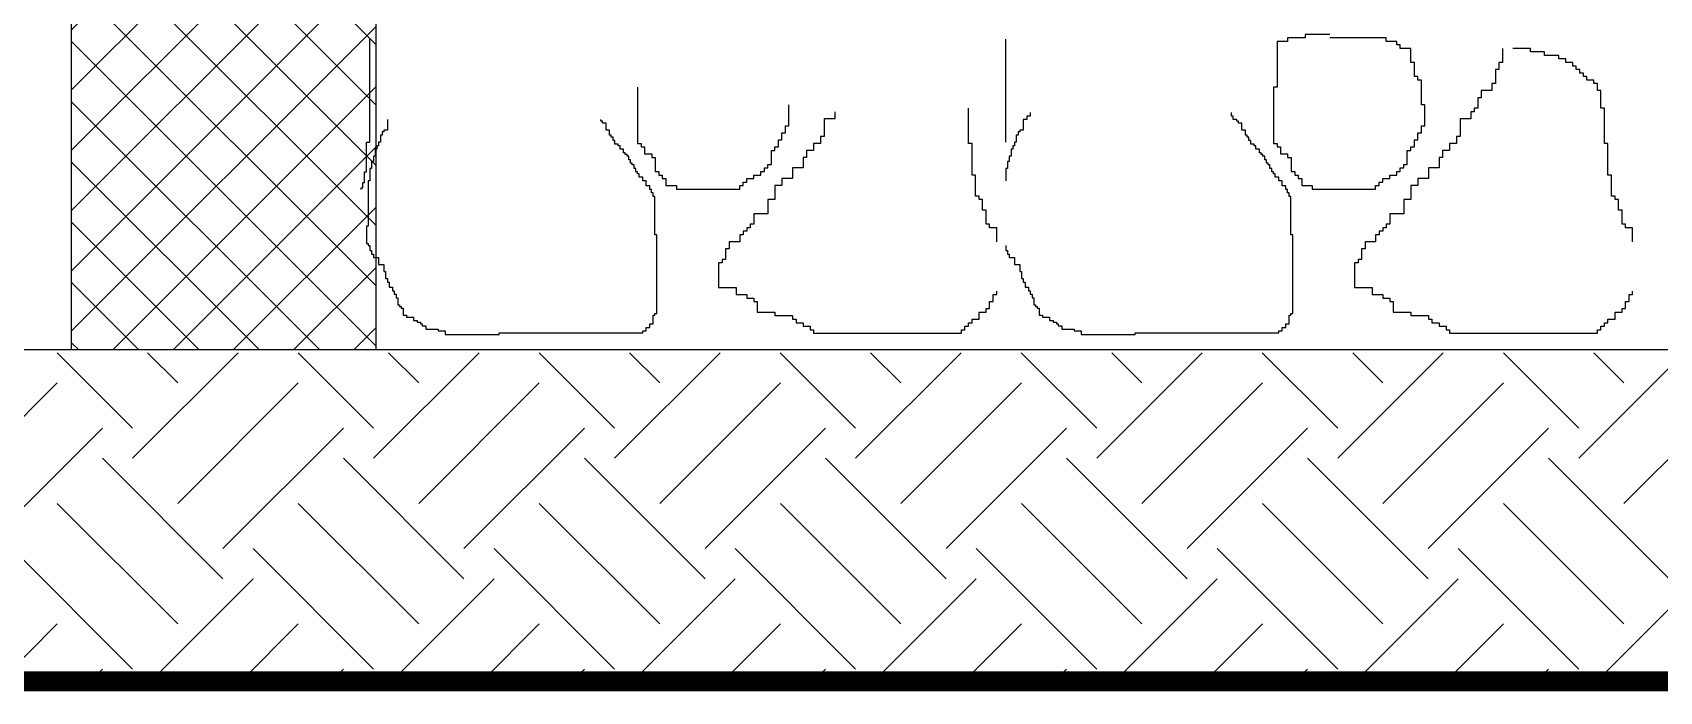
# Model space of a CAD drawing. Extents: x 250879 to 348495, y -51522 to -9360.
# Drawn here: x 289390.6 to 289633, y -50778.1 to -50679.9 of the extents above; entities that cross this region are included whole.
import ezdxf

# ---------------------------------------------------------------- set-up
doc = ezdxf.new("R2010")
doc.units = 0
doc.layers.add('int fram for glaz& landscap obj.', color=252, linetype='CONTINUOUS', lineweight=15)
doc.layers.add('VIS', color=8, linetype='CONTINUOUS', lineweight=18)
doc.layers.add('WALL', color=7, linetype='CONTINUOUS')

msp = doc.modelspace()

# ---------------------------------------------------------------- hatches: boundary and pattern name
at = {"layer": 'int fram for glaz& landscap obj.'}
h = msp.add_hatch(dxfattribs=at)
h.set_pattern_fill('EARTH', color=256, scale=4, angle=45, style=0)
h.set_pattern_definition([(45, (3846.794, -30138.158), (4e-15, 35.9210245), [25.4, -25.4]), (45, (3840.06, -30131.423), (4e-15, 35.9210245), [25.4, -25.4]), (45, (3833.324, -30124.688), (4e-15, 35.9210245), [25.4, -25.4]), (135, (3833.324, -30120.198), (-35.9210245, 4e-15), [25.4, -25.4]), (135, (3840.06, -30113.463), (-35.9210245, 4e-15), [25.4, -25.4]), (135, (3846.794, -30106.727), (-35.9210245, 4e-15), [25.4, -25.4])])
h.paths.add_polyline_path([(289678.89898, -50727.60451), (289238.4221, -50727.60451), (289238.4221, -50776.59637), (289678.89898, -50776.59637)])
h.paths.add_polyline_path([(290016.48973, -50776.59637), (290016.48973, -50727.60451), (289678.89898, -50727.60451), (289678.89898, -50776.59637)])
edge = h.paths.add_edge_path()
edge.add_line((289022.473, -50677.60451), (289046.01032, -50776.59637))
edge.add_line((289046.01032, -50776.59637), (289238.4221, -50776.59637))
edge.add_line((289238.4221, -50776.59637), (289238.4221, -50727.60451))
edge.add_line((289238.4221, -50727.60451), (289088.4221, -50727.60451))
edge.add_line((289088.4221, -50727.60451), (289088.4221, -50759.66028))
edge.add_line((289088.4221, -50759.66028), (289068.4221, -50759.66028))
edge.add_line((289068.4221, -50759.66028), (289068.4221, -50696.69284))
edge.add_arc((289052.83112, -50696.69284), 15.59098, -344.7979301, 0, ccw=False)
edge.add_line((289067.87653, -50692.60451), (289068.4221, -50692.60451))
edge.add_line((289068.4221, -50692.60451), (289068.4221, -50677.60451))
edge.add_line((289068.4221, -50677.60451), (289022.473, -50677.60451))
at = {"layer": 'VIS', "ltscale": 0.0001}
h = msp.add_hatch(dxfattribs=at)
h.set_pattern_fill('ANSI37', color=256, scale=2, style=0)
h.set_pattern_definition([(135, (638184.166, -27587.618), (4.49012806, 4.49012806), []), (45, (638184.166, -27587.618), (4.49012806, -4.49012806), [])])
h.paths.add_polyline_path([(289441.78904, -50648.17295), (289396.34286, -50648.17295), (289396.34286, -50727.14584), (289441.78904, -50727.14584)])

# ---------------------------------------------------------------- linework, layer by layer
at = {"layer": 'WALL', "linetype": 'Continuous'}
for p, q in [((289440.85366, -50696.24019), (289440.85366, -50680.87491)), ((289535.62966, -50696.24019), (289535.62966, -50680.87491)), ((289577.63578, -50681.20717), (289576.06112, -50681.20717)), ((289576.06112, -50681.20717), (289576.06112, -50688.01963)), ((289580.25828, -50680.68283), (289577.63578, -50680.68283)), ((289577.63578, -50680.68283), (289577.63578, -50681.20717)), ((289583.93055, -50680.15899), (289580.25828, -50680.15899)), ((289580.25828, -50680.15899), (289580.25828, -50680.68283)), ((289592.32391, -50680.68283), (289583.93055, -50680.68283)), ((289592.32391, -50681.20717), (289592.32391, -50680.68283)), ((289593.8976, -50681.20717), (289592.32391, -50681.20717)), ((289593.8976, -50681.73102), (289593.8976, -50681.20717)), ((289594.42249, -50681.73102), (289593.8976, -50681.73102)), ((289594.42249, -50682.25487), (289594.42249, -50681.73102)), ((289595.99618, -50682.25487), (289594.42249, -50682.25487)), ((289595.99618, -50684.35123), (289595.99618, -50682.25487)), ((289609.6355, -50682.25487), (289609.6355, -50684.35123)), ((289613.83266, -50682.25487), (289611.2092, -50682.25487)), ((289613.83266, -50682.7792), (289613.83266, -50682.25487)), ((289615.93124, -50682.7792), (289613.83266, -50682.7792)), ((289615.93124, -50683.30305), (289615.93124, -50682.7792)), ((289618.02982, -50683.30305), (289615.93124, -50683.30305)), ((289618.02982, -50683.82738), (289618.02982, -50683.30305)), ((289619.07863, -50683.82738), (289618.02982, -50683.82738)), ((289619.07863, -50684.35123), (289619.07863, -50683.82738)), ((289596.52106, -50684.35123), (289595.99618, -50684.35123)), ((289596.52106, -50686.4476), (289596.52106, -50684.35123)), ((289597.04595, -50686.4476), (289596.52106, -50686.4476)), ((289597.04595, -50686.97145), (289597.04595, -50686.4476)), ((289609.11158, -50685.39942), (289608.58669, -50685.39942)), ((289608.58669, -50685.39942), (289608.58669, -50687.4953)), ((289609.6355, -50684.35123), (289609.11158, -50684.35123)), ((289609.11158, -50684.35123), (289609.11158, -50685.39942)), ((289620.12744, -50684.35123), (289619.07863, -50684.35123)), ((289620.12744, -50684.87508), (289620.12744, -50684.35123)), ((289620.65232, -50684.87508), (289620.12744, -50684.87508)), ((289620.65232, -50685.39942), (289620.65232, -50684.87508)), ((289621.1772, -50685.39942), (289620.65232, -50685.39942)), ((289621.1772, -50685.92327), (289621.1772, -50685.39942)), ((289621.70113, -50685.92327), (289621.1772, -50685.92327)), ((289621.70113, -50686.4476), (289621.70113, -50685.92327)), ((289622.22601, -50686.4476), (289621.70113, -50686.4476)), ((289622.22601, -50686.97145), (289622.22601, -50686.4476)), ((289480.7612, -50688.01963), (289480.7612, -50696.40413)), ((289576.06112, -50688.01963), (289575.5372, -50688.01963)), ((289575.5372, -50688.01963), (289575.5372, -50696.40413)), ((289597.56987, -50686.97145), (289597.04595, -50686.97145)), ((289597.56987, -50690.63985), (289597.56987, -50686.97145)), ((289608.06181, -50688.54348), (289606.48811, -50688.54348)), ((289606.48811, -50688.54348), (289606.48811, -50689.59167)), ((289608.58669, -50687.4953), (289608.06181, -50687.4953)), ((289608.06181, -50687.4953), (289608.06181, -50688.54348)), ((289623.27578, -50686.97145), (289622.22601, -50686.97145)), ((289623.27578, -50687.4953), (289623.27578, -50686.97145)), ((289623.79971, -50687.4953), (289623.27578, -50687.4953)), ((289623.79971, -50688.54348), (289623.79971, -50687.4953)), ((289624.32459, -50688.54348), (289623.79971, -50688.54348)), ((289624.32459, -50691.1637), (289624.32459, -50688.54348)), ((289503.31876, -50693.78392), (289503.31876, -50690.63985)), ((289530.07348, -50696.40413), (289530.07348, -50691.1637)), ((289598.09476, -50690.63985), (289597.56987, -50690.63985)), ((289598.09476, -50693.78392), (289598.09476, -50690.63985)), ((289605.96323, -50691.1637), (289605.4393, -50691.1637)), ((289605.4393, -50691.1637), (289605.4393, -50691.68755)), ((289606.48811, -50689.59167), (289605.96323, -50689.59167)), ((289605.96323, -50689.59167), (289605.96323, -50691.1637)), ((289624.84948, -50691.1637), (289624.32459, -50691.1637)), ((289624.84948, -50696.40413), (289624.84948, -50691.1637)), ((289443.45985, -50692.85457), (289443.45985, -50694.41738)), ((289475.2667, -50693.11504), (289475.2667, -50692.85457)), ((289475.5277, -50693.11504), (289475.2667, -50693.11504)), ((289475.5277, -50693.37551), (289475.5277, -50693.11504)), ((289476.04875, -50693.37551), (289475.5277, -50693.37551)), ((289476.04875, -50694.41738), (289476.04875, -50693.37551)), ((289502.79387, -50694.8321), (289502.79387, -50693.78392)), ((289502.79387, -50693.78392), (289503.31876, -50693.78392)), ((289510.13842, -50692.73573), (289508.56472, -50692.73573)), ((289508.56472, -50692.73573), (289508.56472, -50695.35595)), ((289510.13842, -50691.68755), (289510.13842, -50692.73573)), ((289538.75786, -50692.85457), (289538.23585, -50692.85457)), ((289538.23585, -50692.85457), (289538.23585, -50694.41738)), ((289539.2789, -50692.33363), (289538.75786, -50692.33363)), ((289538.75786, -50692.33363), (289538.75786, -50692.85457)), ((289539.2789, -50691.81269), (289539.2789, -50692.33363)), ((289569.26065, -50692.33363), (289569.26065, -50691.81269)), ((289569.52166, -50692.33363), (289569.26065, -50692.33363)), ((289569.52166, -50692.85457), (289569.52166, -50692.33363)), ((289570.0427, -50692.85457), (289569.52166, -50692.85457)), ((289570.0427, -50693.11504), (289570.0427, -50692.85457)), ((289570.30371, -50693.11504), (289570.0427, -50693.11504)), ((289570.30371, -50693.37551), (289570.30371, -50693.11504)), ((289570.82475, -50693.37551), (289570.30371, -50693.37551)), ((289570.82475, -50694.41738), (289570.82475, -50693.37551)), ((289597.56987, -50694.8321), (289597.56987, -50693.78392)), ((289597.56987, -50693.78392), (289598.09476, -50693.78392)), ((289604.91442, -50692.73573), (289603.34073, -50692.73573)), ((289603.34073, -50692.73573), (289603.34073, -50695.35595)), ((289605.4393, -50691.68755), (289604.91442, -50691.68755)), ((289604.91442, -50691.68755), (289604.91442, -50692.73573)), ((289440.33165, -50700.66768), (289440.33165, -50696.24019)), ((289440.33165, -50696.24019), (289440.85366, -50696.24019)), ((289442.41776, -50696.24019), (289442.15675, -50696.24019)), ((289442.15675, -50696.24019), (289442.15675, -50696.76113)), ((289442.6778, -50695.19831), (289442.41776, -50695.19831)), ((289442.41776, -50695.19831), (289442.41776, -50696.24019)), ((289442.9388, -50694.67785), (289442.6778, -50694.67785)), ((289442.6778, -50694.67785), (289442.6778, -50695.19831)), ((289443.45985, -50694.41738), (289442.9388, -50694.41738)), ((289442.9388, -50694.41738), (289442.9388, -50694.67785)), ((289476.57076, -50694.41738), (289476.04875, -50694.41738)), ((289476.57076, -50695.19831), (289476.57076, -50694.41738)), ((289476.8308, -50695.19831), (289476.57076, -50695.19831)), ((289476.8308, -50695.45878), (289476.8308, -50695.19831)), ((289477.0918, -50695.45878), (289476.8308, -50695.45878)), ((289477.0918, -50695.97972), (289477.0918, -50695.45878)), ((289477.3528, -50695.97972), (289477.0918, -50695.97972)), ((289477.3528, -50696.50066), (289477.3528, -50695.97972)), ((289501.74506, -50696.92798), (289501.74506, -50695.8798)), ((289501.74506, -50695.8798), (289502.26995, -50695.8798)), ((289502.26995, -50695.8798), (289502.26995, -50694.8321)), ((289502.26995, -50694.8321), (289502.79387, -50694.8321)), ((289508.56472, -50695.35595), (289508.03984, -50695.35595)), ((289508.03984, -50695.35595), (289508.03984, -50696.40413)), ((289537.19376, -50696.24019), (289536.93275, -50696.24019)), ((289536.93275, -50696.24019), (289536.93275, -50696.76113)), ((289537.4538, -50695.19831), (289537.19376, -50695.19831)), ((289537.19376, -50695.19831), (289537.19376, -50696.24019)), ((289537.7148, -50694.67785), (289537.4538, -50694.67785)), ((289537.4538, -50694.67785), (289537.4538, -50695.19831)), ((289538.23585, -50694.41738), (289537.7148, -50694.41738)), ((289537.7148, -50694.41738), (289537.7148, -50694.67785)), ((289571.34676, -50694.41738), (289570.82475, -50694.41738)), ((289571.34676, -50695.19831), (289571.34676, -50694.41738)), ((289571.6068, -50695.19831), (289571.34676, -50695.19831)), ((289571.6068, -50695.45878), (289571.6068, -50695.19831)), ((289571.8678, -50695.45878), (289571.6068, -50695.45878)), ((289571.8678, -50695.97972), (289571.8678, -50695.45878)), ((289572.12881, -50695.97972), (289571.8678, -50695.97972)), ((289572.12881, -50696.50066), (289572.12881, -50695.97972)), ((289596.52106, -50696.92798), (289596.52106, -50695.8798)), ((289596.52106, -50695.8798), (289597.04595, -50695.8798)), ((289597.04595, -50695.8798), (289597.04595, -50694.8321)), ((289597.04595, -50694.8321), (289597.56987, -50694.8321)), ((289603.34073, -50695.35595), (289602.81584, -50695.35595)), ((289602.81584, -50695.35595), (289602.81584, -50696.40413)), ((289441.63571, -50698.32346), (289441.3747, -50698.32346)), ((289441.3747, -50698.32346), (289441.3747, -50699.10487)), ((289441.89575, -50697.28206), (289441.63571, -50697.28206)), ((289441.63571, -50697.28206), (289441.63571, -50698.32346)), ((289442.15675, -50696.76113), (289441.89575, -50696.76113)), ((289441.89575, -50696.76113), (289441.89575, -50697.28206)), ((289477.87385, -50696.50066), (289477.3528, -50696.50066)), ((289477.87385, -50696.76113), (289477.87385, -50696.50066)), ((289478.13485, -50696.76113), (289477.87385, -50696.76113)), ((289478.13485, -50697.28206), (289478.13485, -50696.76113)), ((289478.6559, -50697.28206), (289478.13485, -50697.28206)), ((289478.6559, -50697.803), (289478.6559, -50697.28206)), ((289478.9169, -50697.803), (289478.6559, -50697.803)), ((289478.9169, -50698.06299), (289478.9169, -50697.803)), ((289479.17791, -50698.06299), (289478.9169, -50698.06299)), ((289479.17791, -50698.32346), (289479.17791, -50698.06299)), ((289479.43795, -50698.32346), (289479.17791, -50698.32346)), ((289479.43795, -50698.8444), (289479.43795, -50698.32346)), ((289480.7612, -50696.40413), (289481.28512, -50696.40413)), ((289481.28512, -50696.40413), (289481.28512, -50696.92798)), ((289481.28512, -50696.92798), (289481.81001, -50696.92798)), ((289481.81001, -50696.92798), (289481.81001, -50697.97616)), ((289481.81001, -50697.97616), (289482.85977, -50697.97616)), ((289482.85977, -50697.97616), (289482.85977, -50698.50001)), ((289482.85977, -50698.50001), (289483.3837, -50698.50001)), ((289483.3837, -50698.50001), (289483.3837, -50700.59638)), ((289500.69529, -50699.5482), (289500.69529, -50697.45231)), ((289500.69529, -50697.45231), (289501.22018, -50697.45231)), ((289501.22018, -50697.45231), (289501.22018, -50696.92798)), ((289501.22018, -50696.92798), (289501.74506, -50696.92798)), ((289505.94126, -50698.50001), (289505.41734, -50698.50001)), ((289505.41734, -50698.50001), (289505.41734, -50700.07253)), ((289506.99103, -50697.45231), (289505.94126, -50697.45231)), ((289505.94126, -50697.45231), (289505.94126, -50698.50001)), ((289508.03984, -50696.40413), (289506.99103, -50696.40413)), ((289506.99103, -50696.40413), (289506.99103, -50697.45231)), ((289530.5974, -50696.40413), (289530.07348, -50696.40413)), ((289530.5974, -50701.12023), (289530.5974, -50696.40413)), ((289536.41171, -50698.32346), (289536.15071, -50698.32346)), ((289536.15071, -50698.32346), (289536.15071, -50699.10487)), ((289536.67175, -50697.28206), (289536.41171, -50697.28206)), ((289536.41171, -50697.28206), (289536.41171, -50698.32346)), ((289536.93275, -50696.76113), (289536.67175, -50696.76113)), ((289536.67175, -50696.76113), (289536.67175, -50697.28206)), ((289572.64985, -50696.50066), (289572.12881, -50696.50066)), ((289572.64985, -50696.76113), (289572.64985, -50696.50066)), ((289572.91086, -50696.76113), (289572.64985, -50696.76113)), ((289572.91086, -50697.28206), (289572.91086, -50696.76113)), ((289573.4319, -50697.28206), (289572.91086, -50697.28206)), ((289573.4319, -50697.803), (289573.4319, -50697.28206)), ((289573.6929, -50697.803), (289573.4319, -50697.803)), ((289573.6929, -50698.06299), (289573.6929, -50697.803)), ((289573.95391, -50698.06299), (289573.6929, -50698.06299)), ((289573.95391, -50698.32346), (289573.95391, -50698.06299)), ((289574.21395, -50698.32346), (289573.95391, -50698.32346)), ((289574.21395, -50698.8444), (289574.21395, -50698.32346)), ((289575.5372, -50696.40413), (289576.06112, -50696.40413)), ((289576.06112, -50696.40413), (289576.06112, -50696.92798)), ((289576.06112, -50696.92798), (289576.58601, -50696.92798)), ((289576.58601, -50696.92798), (289576.58601, -50697.97616)), ((289576.58601, -50697.97616), (289577.63578, -50697.97616)), ((289577.63578, -50697.97616), (289577.63578, -50698.50001)), ((289577.63578, -50698.50001), (289578.1597, -50698.50001)), ((289578.1597, -50698.50001), (289578.1597, -50700.59638)), ((289595.4713, -50699.5482), (289595.4713, -50697.45231)), ((289595.4713, -50697.45231), (289595.99618, -50697.45231)), ((289595.99618, -50697.45231), (289595.99618, -50696.92798)), ((289595.99618, -50696.92798), (289596.52106, -50696.92798)), ((289600.71726, -50698.50001), (289600.19334, -50698.50001)), ((289600.19334, -50698.50001), (289600.19334, -50700.07253)), ((289601.76703, -50697.45231), (289600.71726, -50697.45231)), ((289600.71726, -50697.45231), (289600.71726, -50698.50001)), ((289602.81584, -50696.40413), (289601.76703, -50696.40413)), ((289601.76703, -50696.40413), (289601.76703, -50697.45231)), ((289625.3734, -50696.40413), (289624.84948, -50696.40413)), ((289625.3734, -50701.12023), (289625.3734, -50696.40413)), ((289440.07065, -50702.23001), (289440.07065, -50700.66768)), ((289440.07065, -50700.66768), (289440.33165, -50700.66768)), ((289441.1137, -50700.14674), (289440.85366, -50700.14674)), ((289440.85366, -50700.14674), (289440.85366, -50701.96954)), ((289441.3747, -50699.10487), (289441.1137, -50699.10487)), ((289441.1137, -50699.10487), (289441.1137, -50700.14674)), ((289479.69895, -50698.8444), (289479.43795, -50698.8444)), ((289479.69895, -50699.36533), (289479.69895, -50698.8444)), ((289479.95996, -50699.36533), (289479.69895, -50699.36533)), ((289479.95996, -50699.6258), (289479.95996, -50699.36533)), ((289480.22096, -50699.6258), (289479.95996, -50699.6258)), ((289480.22096, -50700.14674), (289480.22096, -50699.6258)), ((289480.481, -50700.14674), (289480.22096, -50700.14674)), ((289480.481, -50700.66768), (289480.481, -50700.14674)), ((289480.742, -50700.66768), (289480.481, -50700.66768)), ((289480.742, -50700.92815), (289480.742, -50700.66768)), ((289481.00301, -50700.92815), (289480.742, -50700.92815)), ((289481.00301, -50701.44861), (289481.00301, -50700.92815)), ((289483.3837, -50700.59638), (289483.90858, -50700.59638)), ((289483.90858, -50700.59638), (289483.90858, -50701.12023)), ((289483.90858, -50701.12023), (289484.43347, -50701.12023)), ((289484.43347, -50701.12023), (289484.43347, -50701.64456)), ((289498.07279, -50701.64456), (289498.07279, -50701.12023)), ((289498.07279, -50701.12023), (289499.1216, -50701.12023)), ((289499.1216, -50701.12023), (289499.1216, -50700.59638)), ((289499.1216, -50700.59638), (289499.64648, -50700.59638)), ((289499.64648, -50700.59638), (289499.64648, -50700.07253)), ((289499.64648, -50700.07253), (289500.17137, -50700.07253)), ((289500.17137, -50700.07253), (289500.17137, -50699.5482)), ((289500.17137, -50699.5482), (289500.69529, -50699.5482)), ((289505.41734, -50700.07253), (289503.84364, -50700.07253)), ((289503.84364, -50700.07253), (289503.84364, -50701.64456)), ((289531.12228, -50701.12023), (289530.5974, -50701.12023)), ((289531.12228, -50704.26478), (289531.12228, -50701.12023)), ((289535.8897, -50700.14674), (289535.62966, -50700.14674)), ((289535.62966, -50700.14674), (289535.62966, -50701.96954)), ((289536.15071, -50699.10487), (289535.8897, -50699.10487)), ((289535.8897, -50699.10487), (289535.8897, -50700.14674)), ((289574.47495, -50698.8444), (289574.21395, -50698.8444)), ((289574.47495, -50699.36533), (289574.47495, -50698.8444)), ((289574.73596, -50699.36533), (289574.47495, -50699.36533)), ((289574.73596, -50699.6258), (289574.73596, -50699.36533)), ((289574.99696, -50699.6258), (289574.73596, -50699.6258)), ((289574.99696, -50700.14674), (289574.99696, -50699.6258)), ((289575.257, -50700.14674), (289574.99696, -50700.14674)), ((289575.257, -50700.66768), (289575.257, -50700.14674)), ((289575.51801, -50700.66768), (289575.257, -50700.66768)), ((289575.51801, -50700.92815), (289575.51801, -50700.66768)), ((289575.77901, -50700.92815), (289575.51801, -50700.92815)), ((289575.77901, -50701.44861), (289575.77901, -50700.92815)), ((289578.1597, -50700.59638), (289578.68459, -50700.59638)), ((289578.68459, -50700.59638), (289578.68459, -50701.12023)), ((289578.68459, -50701.12023), (289579.20947, -50701.12023)), ((289579.20947, -50701.12023), (289579.20947, -50701.64456)), ((289592.84879, -50701.64456), (289592.84879, -50701.12023)), ((289592.84879, -50701.12023), (289593.8976, -50701.12023)), ((289593.8976, -50701.12023), (289593.8976, -50700.59638)), ((289593.8976, -50700.59638), (289594.42249, -50700.59638)), ((289594.42249, -50700.59638), (289594.42249, -50700.07253)), ((289594.42249, -50700.07253), (289594.94737, -50700.07253)), ((289594.94737, -50700.07253), (289594.94737, -50699.5482)), ((289594.94737, -50699.5482), (289595.4713, -50699.5482)), ((289600.19334, -50700.07253), (289598.61964, -50700.07253)), ((289598.61964, -50700.07253), (289598.61964, -50701.64456)), ((289625.89829, -50701.12023), (289625.3734, -50701.12023)), ((289625.89829, -50704.26478), (289625.89829, -50701.12023)), ((289439.5496, -50703.27189), (289439.5496, -50703.01142)), ((289439.5496, -50703.01142), (289439.81061, -50703.01142)), ((289439.81061, -50703.01142), (289439.81061, -50702.23001)), ((289439.81061, -50702.23001), (289440.07065, -50702.23001)), ((289440.85366, -50701.96954), (289440.59265, -50701.96954)), ((289440.59265, -50701.96954), (289440.59265, -50708.74078)), ((289481.52405, -50701.44861), (289481.00301, -50701.44861)), ((289481.52405, -50701.96954), (289481.52405, -50701.44861)), ((289482.0451, -50701.96954), (289481.52405, -50701.96954)), ((289482.0451, -50702.75095), (289482.0451, -50701.96954)), ((289482.56711, -50702.75095), (289482.0451, -50702.75095)), ((289482.56711, -50703.27189), (289482.56711, -50702.75095)), ((289482.82715, -50703.27189), (289482.56711, -50703.27189)), ((289482.82715, -50703.79283), (289482.82715, -50703.27189)), ((289484.43347, -50701.64456), (289484.95739, -50701.64456)), ((289484.95739, -50701.64456), (289484.95739, -50702.69226)), ((289484.95739, -50702.69226), (289486.53205, -50702.69226)), ((289486.53205, -50702.69226), (289486.53205, -50703.2166)), ((289486.53205, -50703.2166), (289495.97421, -50703.2166)), ((289495.97421, -50703.2166), (289495.97421, -50702.69226)), ((289495.97421, -50702.69226), (289496.4991, -50702.69226)), ((289496.4991, -50702.69226), (289496.4991, -50702.16841)), ((289496.4991, -50702.16841), (289497.02398, -50702.16841)), ((289497.02398, -50702.16841), (289497.02398, -50701.64456)), ((289497.02398, -50701.64456), (289498.07279, -50701.64456)), ((289502.26995, -50702.69226), (289501.22018, -50702.69226)), ((289501.22018, -50702.69226), (289501.22018, -50704.78863)), ((289503.84364, -50701.64456), (289502.26995, -50701.64456)), ((289502.26995, -50701.64456), (289502.26995, -50702.69226)), ((289576.30006, -50701.44861), (289575.77901, -50701.44861)), ((289576.30006, -50701.96954), (289576.30006, -50701.44861)), ((289576.8211, -50701.96954), (289576.30006, -50701.96954)), ((289576.8211, -50702.75095), (289576.8211, -50701.96954)), ((289577.34311, -50702.75095), (289576.8211, -50702.75095)), ((289577.34311, -50703.27189), (289577.34311, -50702.75095)), ((289577.60315, -50703.27189), (289577.34311, -50703.27189)), ((289577.60315, -50703.79283), (289577.60315, -50703.27189)), ((289579.20947, -50701.64456), (289579.7334, -50701.64456)), ((289579.7334, -50701.64456), (289579.7334, -50702.69226)), ((289579.7334, -50702.69226), (289581.30805, -50702.69226)), ((289581.30805, -50702.69226), (289581.30805, -50703.2166)), ((289581.30805, -50703.2166), (289590.75021, -50703.2166)), ((289590.75021, -50703.2166), (289590.75021, -50702.69226)), ((289590.75021, -50702.69226), (289591.2751, -50702.69226)), ((289591.2751, -50702.69226), (289591.2751, -50702.16841)), ((289591.2751, -50702.16841), (289591.79998, -50702.16841)), ((289591.79998, -50702.16841), (289591.79998, -50701.64456)), ((289591.79998, -50701.64456), (289592.84879, -50701.64456)), ((289597.04595, -50702.69226), (289595.99618, -50702.69226)), ((289595.99618, -50702.69226), (289595.99618, -50704.78863)), ((289598.61964, -50701.64456), (289597.04595, -50701.64456)), ((289597.04595, -50701.64456), (289597.04595, -50702.69226)), ((289483.08815, -50703.79283), (289482.82715, -50703.79283)), ((289483.08815, -50704.31377), (289483.08815, -50703.79283)), ((289483.34915, -50704.31377), (289483.08815, -50704.31377)), ((289483.34915, -50710.04313), (289483.34915, -50704.31377)), ((289501.22018, -50704.78863), (289500.17137, -50704.78863)), ((289500.17137, -50704.78863), (289500.17137, -50706.885)), ((289531.64717, -50704.26478), (289531.12228, -50704.26478)), ((289531.64717, -50704.78863), (289531.64717, -50704.26478)), ((289532.17109, -50704.78863), (289531.64717, -50704.78863)), ((289532.17109, -50706.36066), (289532.17109, -50704.78863)), ((289577.86415, -50703.79283), (289577.60315, -50703.79283)), ((289577.86415, -50704.31377), (289577.86415, -50703.79283)), ((289578.12516, -50704.31377), (289577.86415, -50704.31377)), ((289578.12516, -50710.04313), (289578.12516, -50704.31377)), ((289595.99618, -50704.78863), (289594.94737, -50704.78863)), ((289594.94737, -50704.78863), (289594.94737, -50706.885)), ((289626.42317, -50704.26478), (289625.89829, -50704.26478)), ((289626.42317, -50704.78863), (289626.42317, -50704.26478)), ((289626.9471, -50704.78863), (289626.42317, -50704.78863)), ((289626.9471, -50706.36066), (289626.9471, -50704.78863)), ((289498.07279, -50708.45703), (289497.54791, -50708.45703)), ((289497.54791, -50708.45703), (289497.54791, -50708.98088)), ((289500.17137, -50706.885), (289498.07279, -50706.885)), ((289498.07279, -50706.885), (289498.07279, -50708.45703)), ((289532.69598, -50706.36066), (289532.17109, -50706.36066)), ((289532.69598, -50708.45703), (289532.69598, -50706.36066)), ((289533.22086, -50708.45703), (289532.69598, -50708.45703)), ((289533.22086, -50708.98088), (289533.22086, -50708.45703)), ((289592.84879, -50708.45703), (289592.32391, -50708.45703)), ((289592.32391, -50708.45703), (289592.32391, -50708.98088)), ((289594.94737, -50706.885), (289592.84879, -50706.885)), ((289592.84879, -50706.885), (289592.84879, -50708.45703)), ((289627.47198, -50706.36066), (289626.9471, -50706.36066)), ((289627.47198, -50708.45703), (289627.47198, -50706.36066)), ((289627.99687, -50708.45703), (289627.47198, -50708.45703)), ((289627.99687, -50708.98088), (289627.99687, -50708.45703)), ((289440.59265, -50708.74078), (289440.33165, -50708.74078)), ((289440.33165, -50708.74078), (289440.33165, -50711.34548)), ((289483.61016, -50710.04313), (289483.34915, -50710.04313)), ((289483.61016, -50721.76231), (289483.61016, -50710.04313)), ((289496.4991, -50710.02906), (289495.97421, -50710.02906)), ((289495.97421, -50710.02906), (289495.97421, -50711.07725)), ((289497.02398, -50709.50473), (289496.4991, -50709.50473)), ((289496.4991, -50709.50473), (289496.4991, -50710.02906)), ((289497.54791, -50708.98088), (289497.02398, -50708.98088)), ((289497.02398, -50708.98088), (289497.02398, -50709.50473)), ((289534.26967, -50708.98088), (289533.22086, -50708.98088)), ((289534.26967, -50711.07725), (289534.26967, -50708.98088)), ((289578.38616, -50710.04313), (289578.12516, -50710.04313)), ((289578.38616, -50721.76231), (289578.38616, -50710.04313)), ((289591.2751, -50710.02906), (289590.75021, -50710.02906)), ((289590.75021, -50710.02906), (289590.75021, -50711.07725)), ((289591.79998, -50709.50473), (289591.2751, -50709.50473)), ((289591.2751, -50709.50473), (289591.2751, -50710.02906)), ((289592.32391, -50708.98088), (289591.79998, -50708.98088)), ((289591.79998, -50708.98088), (289591.79998, -50709.50473)), ((289629.04567, -50708.98088), (289627.99687, -50708.98088)), ((289629.04567, -50711.07725), (289629.04567, -50708.98088)), ((289440.33165, -50711.34548), (289440.59265, -50711.34548)), ((289440.59265, -50711.34548), (289440.59265, -50711.60546)), ((289440.59265, -50711.60546), (289440.85366, -50711.60546)), ((289440.85366, -50711.60546), (289440.85366, -50712.38687)), ((289440.85366, -50712.38687), (289441.1137, -50712.38687)), ((289441.1137, -50712.38687), (289441.1137, -50712.90781)), ((289441.1137, -50712.90781), (289441.3747, -50712.90781)), ((289441.3747, -50712.90781), (289441.3747, -50713.42875)), ((289494.40052, -50712.12494), (289493.87563, -50712.12494)), ((289493.87563, -50712.12494), (289493.87563, -50713.69746)), ((289495.97421, -50711.07725), (289494.40052, -50711.07725)), ((289494.40052, -50711.07725), (289494.40052, -50712.12494)), ((289535.62966, -50711.60546), (289535.62966, -50712.38687)), ((289535.62966, -50712.38687), (289535.8897, -50712.38687)), ((289535.8897, -50712.38687), (289535.8897, -50712.90781)), ((289535.8897, -50712.90781), (289536.15071, -50712.90781)), ((289536.15071, -50712.90781), (289536.15071, -50713.42875)), ((289589.17652, -50712.12494), (289588.65163, -50712.12494)), ((289588.65163, -50712.12494), (289588.65163, -50713.69746)), ((289590.75021, -50711.07725), (289589.17652, -50711.07725)), ((289589.17652, -50711.07725), (289589.17652, -50712.12494)), ((289441.3747, -50713.42875), (289442.15675, -50713.42875)), ((289442.15675, -50713.42875), (289442.15675, -50714.47062)), ((289442.15675, -50714.47062), (289442.9388, -50714.47062)), ((289442.9388, -50714.47062), (289442.9388, -50715.51202)), ((289442.9388, -50715.51202), (289443.1998, -50715.51202)), ((289443.1998, -50715.51202), (289443.1998, -50716.55389)), ((289493.35171, -50714.22131), (289492.82682, -50714.22131)), ((289492.82682, -50714.22131), (289492.82682, -50717.88971)), ((289493.87563, -50713.69746), (289493.35171, -50713.69746)), ((289493.35171, -50713.69746), (289493.35171, -50714.22131)), ((289536.15071, -50713.42875), (289536.93275, -50713.42875)), ((289536.93275, -50713.42875), (289536.93275, -50714.47062)), ((289536.93275, -50714.47062), (289537.7148, -50714.47062)), ((289537.7148, -50714.47062), (289537.7148, -50715.51202)), ((289537.7148, -50715.51202), (289537.97581, -50715.51202)), ((289537.97581, -50715.51202), (289537.97581, -50716.55389)), ((289588.12771, -50714.22131), (289587.60283, -50714.22131)), ((289587.60283, -50714.22131), (289587.60283, -50717.88971)), ((289588.65163, -50713.69746), (289588.12771, -50713.69746)), ((289588.12771, -50713.69746), (289588.12771, -50714.22131)), ((289443.1998, -50716.55389), (289443.45985, -50716.55389)), ((289443.45985, -50716.55389), (289443.45985, -50717.07483)), ((289443.45985, -50717.07483), (289443.72085, -50717.07483)), ((289443.72085, -50717.07483), (289443.72085, -50717.85624)), ((289443.72085, -50717.85624), (289444.24286, -50717.85624)), ((289444.24286, -50717.85624), (289444.24286, -50718.3767)), ((289492.82682, -50717.88971), (289495.44933, -50717.88971)), ((289495.44933, -50717.88971), (289495.44933, -50718.93741)), ((289537.97581, -50716.55389), (289538.23585, -50716.55389)), ((289538.23585, -50716.55389), (289538.23585, -50717.07483)), ((289538.23585, -50717.07483), (289538.49685, -50717.07483)), ((289538.49685, -50717.07483), (289538.49685, -50717.85624)), ((289538.49685, -50717.85624), (289539.01886, -50717.85624)), ((289539.01886, -50717.85624), (289539.01886, -50718.3767)), ((289587.60283, -50717.88971), (289590.22533, -50717.88971)), ((289590.22533, -50717.88971), (289590.22533, -50718.93741)), ((289444.24286, -50718.3767), (289444.5029, -50718.3767)), ((289444.5029, -50718.3767), (289444.5029, -50718.89764)), ((289444.5029, -50718.89764), (289444.7639, -50718.89764)), ((289444.7639, -50718.89764), (289444.7639, -50719.41857)), ((289444.7639, -50719.41857), (289445.02491, -50719.41857)), ((289445.02491, -50719.41857), (289445.02491, -50720.46045)), ((289445.02491, -50720.46045), (289445.28495, -50720.46045)), ((289445.28495, -50720.46045), (289445.28495, -50720.72092)), ((289495.44933, -50718.93741), (289497.02398, -50718.93741)), ((289497.02398, -50718.93741), (289497.02398, -50719.46174)), ((289497.02398, -50719.46174), (289498.07279, -50719.46174)), ((289498.07279, -50719.46174), (289498.07279, -50719.98559)), ((289498.07279, -50719.98559), (289498.59767, -50719.98559)), ((289498.59767, -50719.98559), (289498.59767, -50721.55763)), ((289533.22086, -50721.03378), (289533.22086, -50719.98559)), ((289533.22086, -50719.98559), (289533.74575, -50719.98559)), ((289533.74575, -50719.98559), (289533.74575, -50718.93741)), ((289533.74575, -50718.93741), (289534.26967, -50718.93741)), ((289534.26967, -50718.93741), (289534.26967, -50718.41356)), ((289539.01886, -50718.3767), (289539.2789, -50718.3767)), ((289539.2789, -50718.3767), (289539.2789, -50718.89764)), ((289539.2789, -50718.89764), (289539.53991, -50718.89764)), ((289539.53991, -50718.89764), (289539.53991, -50719.41857)), ((289539.53991, -50719.41857), (289539.80091, -50719.41857)), ((289539.80091, -50719.41857), (289539.80091, -50720.46045)), ((289539.80091, -50720.46045), (289540.06095, -50720.46045)), ((289540.06095, -50720.46045), (289540.06095, -50720.72092)), ((289590.22533, -50718.93741), (289591.79998, -50718.93741)), ((289591.79998, -50718.93741), (289591.79998, -50719.46174)), ((289591.79998, -50719.46174), (289592.84879, -50719.46174)), ((289592.84879, -50719.46174), (289592.84879, -50719.98559)), ((289592.84879, -50719.98559), (289593.37368, -50719.98559)), ((289593.37368, -50719.98559), (289593.37368, -50721.55763)), ((289627.99687, -50721.03378), (289627.99687, -50719.98559)), ((289627.99687, -50719.98559), (289628.52175, -50719.98559)), ((289628.52175, -50719.98559), (289628.52175, -50718.93741)), ((289628.52175, -50718.93741), (289629.04567, -50718.93741)), ((289629.04567, -50718.93741), (289629.04567, -50718.41356)), ((289445.28495, -50720.72092), (289445.54595, -50720.72092)), ((289445.54595, -50720.72092), (289445.54595, -50720.98139)), ((289445.54595, -50720.98139), (289445.80696, -50720.98139)), ((289445.80696, -50720.98139), (289445.80696, -50722.02278)), ((289445.80696, -50722.02278), (289446.328, -50722.02278)), ((289446.328, -50722.02278), (289446.328, -50722.28325)), ((289446.328, -50722.28325), (289447.37105, -50722.28325)), ((289447.37105, -50722.28325), (289447.37105, -50722.80419)), ((289447.37105, -50722.80419), (289447.8921, -50722.80419)), ((289447.8921, -50722.80419), (289447.8921, -50723.06466)), ((289483.08815, -50723.32513), (289483.08815, -50722.02278)), ((289483.08815, -50722.02278), (289483.34915, -50722.02278)), ((289483.34915, -50722.02278), (289483.34915, -50721.76231)), ((289483.34915, -50721.76231), (289483.61016, -50721.76231)), ((289498.59767, -50721.55763), (289501.22018, -50721.55763)), ((289501.22018, -50721.55763), (289501.22018, -50722.08196)), ((289501.22018, -50722.08196), (289503.84364, -50722.08196)), ((289503.84364, -50722.08196), (289503.84364, -50722.60581)), ((289503.84364, -50722.60581), (289504.36757, -50722.60581)), ((289504.36757, -50722.60581), (289504.36757, -50723.12966)), ((289530.5974, -50723.12966), (289530.5974, -50722.60581)), ((289530.5974, -50722.60581), (289531.64717, -50722.60581)), ((289531.64717, -50722.60581), (289531.64717, -50721.55763)), ((289531.64717, -50721.55763), (289532.69598, -50721.55763)), ((289532.69598, -50721.55763), (289532.69598, -50721.03378)), ((289532.69598, -50721.03378), (289533.22086, -50721.03378)), ((289540.06095, -50720.72092), (289540.32195, -50720.72092)), ((289540.32195, -50720.72092), (289540.32195, -50720.98139)), ((289540.32195, -50720.98139), (289540.58296, -50720.98139)), ((289540.58296, -50720.98139), (289540.58296, -50722.02278)), ((289540.58296, -50722.02278), (289541.104, -50722.02278)), ((289541.104, -50722.02278), (289541.104, -50722.28325)), ((289541.104, -50722.28325), (289542.14706, -50722.28325)), ((289542.14706, -50722.28325), (289542.14706, -50722.80419)), ((289542.14706, -50722.80419), (289542.6681, -50722.80419)), ((289542.6681, -50722.80419), (289542.6681, -50723.06466)), ((289577.86415, -50723.32513), (289577.86415, -50722.02278)), ((289577.86415, -50722.02278), (289578.12516, -50722.02278)), ((289578.12516, -50722.02278), (289578.12516, -50721.76231)), ((289578.12516, -50721.76231), (289578.38616, -50721.76231)), ((289593.37368, -50721.55763), (289595.99618, -50721.55763)), ((289595.99618, -50721.55763), (289595.99618, -50722.08196)), ((289595.99618, -50722.08196), (289598.61964, -50722.08196)), ((289598.61964, -50722.08196), (289598.61964, -50722.60581)), ((289598.61964, -50722.60581), (289599.14357, -50722.60581)), ((289599.14357, -50722.60581), (289599.14357, -50723.12966)), ((289625.3734, -50723.12966), (289625.3734, -50722.60581)), ((289625.3734, -50722.60581), (289626.42317, -50722.60581)), ((289626.42317, -50722.60581), (289626.42317, -50721.55763)), ((289626.42317, -50721.55763), (289627.47198, -50721.55763)), ((289627.47198, -50721.55763), (289627.47198, -50721.03378)), ((289627.47198, -50721.03378), (289627.99687, -50721.03378)), ((289447.8921, -50723.06466), (289448.41411, -50723.06466)), ((289448.41411, -50723.06466), (289448.41411, -50723.32513)), ((289448.41411, -50723.32513), (289448.67415, -50723.32513)), ((289448.67415, -50723.32513), (289448.67415, -50723.5856)), ((289448.67415, -50723.5856), (289449.19616, -50723.5856)), ((289449.19616, -50723.5856), (289449.19616, -50724.10654)), ((289449.19616, -50724.10654), (289451.02126, -50724.10654)), ((289451.02126, -50724.10654), (289451.02126, -50724.36701)), ((289451.02126, -50724.36701), (289452.06335, -50724.36701)), ((289452.06335, -50724.36701), (289452.06335, -50724.88746)), ((289452.06335, -50724.88746), (289460.1458, -50724.88746)), ((289460.1458, -50724.88746), (289460.1458, -50724.62748)), ((289460.1458, -50724.62748), (289481.52405, -50724.62748)), ((289481.52405, -50724.62748), (289481.52405, -50724.36701)), ((289481.52405, -50724.36701), (289482.0451, -50724.36701)), ((289482.0451, -50724.36701), (289482.0451, -50723.84607)), ((289482.0451, -50723.84607), (289482.56711, -50723.84607)), ((289482.56711, -50723.84607), (289482.56711, -50723.32513)), ((289482.56711, -50723.32513), (289483.08815, -50723.32513)), ((289504.36757, -50723.12966), (289505.41734, -50723.12966)), ((289505.41734, -50723.12966), (289505.41734, -50723.65399)), ((289505.41734, -50723.65399), (289506.46614, -50723.65399)), ((289506.46614, -50723.65399), (289506.46614, -50724.17784)), ((289506.46614, -50724.17784), (289506.99103, -50724.17784)), ((289506.99103, -50724.17784), (289506.99103, -50724.70218)), ((289506.99103, -50724.70218), (289529.02371, -50724.70218)), ((289529.02371, -50724.70218), (289529.02371, -50724.17784)), ((289529.02371, -50724.17784), (289529.54859, -50724.17784)), ((289529.54859, -50724.17784), (289529.54859, -50723.65399)), ((289529.54859, -50723.65399), (289530.07348, -50723.65399)), ((289530.07348, -50723.65399), (289530.07348, -50723.12966)), ((289530.07348, -50723.12966), (289530.5974, -50723.12966)), ((289542.6681, -50723.06466), (289543.19011, -50723.06466)), ((289543.19011, -50723.06466), (289543.19011, -50723.32513)), ((289543.19011, -50723.32513), (289543.45015, -50723.32513)), ((289543.45015, -50723.32513), (289543.45015, -50723.5856)), ((289543.45015, -50723.5856), (289543.97216, -50723.5856)), ((289543.97216, -50723.5856), (289543.97216, -50724.10654)), ((289543.97216, -50724.10654), (289545.79726, -50724.10654)), ((289545.79726, -50724.10654), (289545.79726, -50724.36701)), ((289545.79726, -50724.36701), (289546.83935, -50724.36701)), ((289546.83935, -50724.36701), (289546.83935, -50724.88746)), ((289546.83935, -50724.88746), (289554.92181, -50724.88746)), ((289554.92181, -50724.88746), (289554.92181, -50724.62748)), ((289554.92181, -50724.62748), (289576.30006, -50724.62748)), ((289576.30006, -50724.62748), (289576.30006, -50724.36701)), ((289576.30006, -50724.36701), (289576.8211, -50724.36701)), ((289576.8211, -50724.36701), (289576.8211, -50723.84607)), ((289576.8211, -50723.84607), (289577.34311, -50723.84607)), ((289577.34311, -50723.84607), (289577.34311, -50723.32513)), ((289577.34311, -50723.32513), (289577.86415, -50723.32513)), ((289599.14357, -50723.12966), (289600.19334, -50723.12966)), ((289600.19334, -50723.12966), (289600.19334, -50723.65399)), ((289600.19334, -50723.65399), (289601.24215, -50723.65399)), ((289601.24215, -50723.65399), (289601.24215, -50724.17784)), ((289601.24215, -50724.17784), (289601.76703, -50724.17784)), ((289601.76703, -50724.17784), (289601.76703, -50724.70218)), ((289601.76703, -50724.70218), (289623.79971, -50724.70218)), ((289623.79971, -50724.70218), (289623.79971, -50724.17784)), ((289623.79971, -50724.17784), (289624.32459, -50724.17784)), ((289624.32459, -50724.17784), (289624.32459, -50723.65399)), ((289624.32459, -50723.65399), (289624.84948, -50723.65399)), ((289624.84948, -50723.65399), (289624.84948, -50723.12966)), ((289624.84948, -50723.12966), (289625.3734, -50723.12966)), ((289072.54164, -50727.14584), (290778.95092, -50727.14584))]:
    msp.add_line(p, q, dxfattribs=at)
at = {"layer": 'WALL', "linetype": 'Continuous', "const_width": 3}
msp.add_lwpolyline([(288887.07911, -50108.17295), (289046.01032, -50776.59637), (289936.55055, -50776.59637), (289936.55055, -50776.59637), (290279.7953, -50776.59637), (290279.7953, -50776.59637)], dxfattribs=at)
at = {"layer": 'WALL', "linetype": 'Continuous'}
msp.add_lwpolyline([(289441.78904, -50648.17295), (289396.34286, -50648.17295), (289396.34286, -50727.14584), (289441.78904, -50727.14584)], close=True, dxfattribs=at)

doc.saveas('drawing.dxf')
